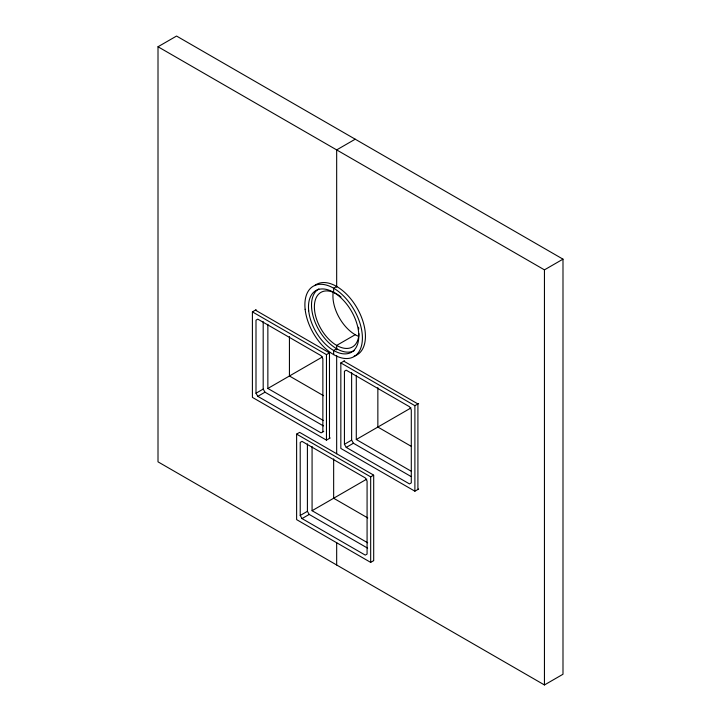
<?xml version="1.0" encoding="UTF-8"?>
<svg xmlns="http://www.w3.org/2000/svg" width="721" height="721" viewBox="0 0 721 721"><rect width="100%" height="100%" fill="white"/><g stroke="black" fill="none" stroke-linecap="round" stroke-linejoin="round"><path stroke-width="1.08" d="M158.007 46.757L176.555 36.05L562.993 259.154L562.993 674.243L544.445 684.95L158.007 461.846L158.007 46.757L544.445 269.861L562.993 259.154M355.219 139.198L336.671 149.905L336.671 287.192M330.209 437.971L326.46 440.134L252.404 397.379L252.404 311.878L256.153 309.706M336.671 286.471L333.652 288.211L333.652 292.365M355.219 334.706L336.671 345.413L336.671 349.883M323.765 431.311L321.07 432.87L257.803 396.343L256 393.233L263.192 389.079L263.192 321.647M267.861 324.297L267.861 388.457L322.611 356.85M252.404 311.878L326.46 354.624L330.209 352.461M336.671 348.73L333.652 350.478L333.652 354.624M257.803 396.343L264.986 392.197L323.387 425.913M418.64 489.027L414.89 491.19L340.835 448.435L340.835 362.924L344.584 360.761M373.487 560.749L370.675 562.38L296.619 519.625L296.619 434.114L299.431 432.492M344.431 444.289L344.431 371.234L346.233 370.188L409.492 406.716L411.294 409.834L411.294 482.89L409.492 483.926L346.233 447.399L344.431 444.289L351.623 440.134L351.623 372.703M356.291 375.353L356.291 439.513L411.042 407.906M340.835 362.924L414.89 405.68L418.64 403.517M346.233 447.399L353.416 443.244L410.844 476.401M300.215 515.47L300.215 442.415L302.018 441.378L365.277 477.906L367.079 481.024L367.079 554.07L365.277 555.116L302.018 518.588L300.215 515.47L307.407 511.324L307.407 443.884M312.076 446.533L312.076 510.702L333.652 498.247L367.764 517.948M333.922 498.085L366.827 479.086M296.619 434.114L370.675 476.869L373.487 475.247M302.018 518.588L309.201 514.433L367.602 548.149M255.423 310.129L329.479 352.884L329.479 438.395M343.854 361.185L417.91 403.94L417.91 489.442M323.549 395.703L289.436 376.001L289.436 336.608M411.006 446.191L377.858 427.057L377.858 387.664M267.861 388.457L323.432 420.541M356.291 439.513L410.889 471.029M299.639 432.375L373.694 475.13L373.694 560.632M312.076 510.702L367.647 542.778M351.623 440.134L353.416 443.244M263.192 389.079L264.986 392.197M307.407 511.324L309.201 514.433M544.445 269.861L544.445 684.95M414.89 405.68L414.89 491.19M370.675 476.869L370.675 562.38M336.671 355.462L336.671 453.752M336.671 542.616L336.671 564.994M333.652 458.844L333.652 498.247M326.46 354.624L326.46 440.134M322.864 431.834L322.864 358.779L321.07 355.66L257.803 319.142L256 320.178L256 393.233M358.932 333.652A31.517 18.196 60 0 1 334.562 344.079A31.517 18.196 60 0 1 314.617 303.217A31.517 18.196 60 0 1 341.015 296.944M358.526 327.28A31.517 18.196 60 0 1 358.761 329.073M358.121 336.166A31.517 18.196 60 0 1 333.12 292.852M354.462 350.496A35.59 20.549 60 0 1 318.871 329.948A35.59 20.549 60 0 1 318.871 288.86M314.635 285.615A40.673 23.478 60 0 1 357.445 308.705A40.673 23.478 60 0 1 354.173 356.129M305.136 309.291A40.673 23.478 60 0 0 351.154 357.868A40.673 23.478 60 0 0 344.656 297.097A40.673 23.478 60 0 0 305.136 309.291M308.696 310.805A35.59 20.549 60 0 0 348.964 353.317A35.59 20.549 60 0 0 343.277 300.134A35.59 20.549 60 0 0 308.696 310.805"/></g></svg>
